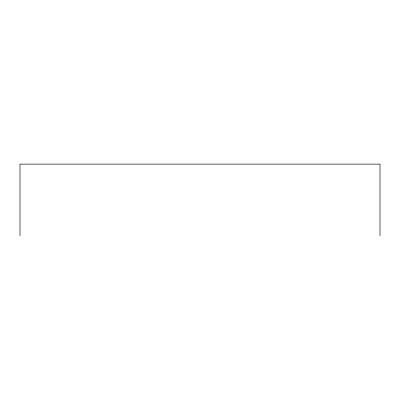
<?xml version="1.0" encoding="UTF-8"?>
<svg xmlns="http://www.w3.org/2000/svg" width="400" height="400" viewBox="0 0 400 400"><rect width="100%" height="100%" fill="white"/><g stroke="black" fill="none" stroke-linecap="round" stroke-linejoin="round"><path stroke-width="0.6" d="M380 235.875L380 164.125L20 164.125L20 235.875"/></g></svg>
